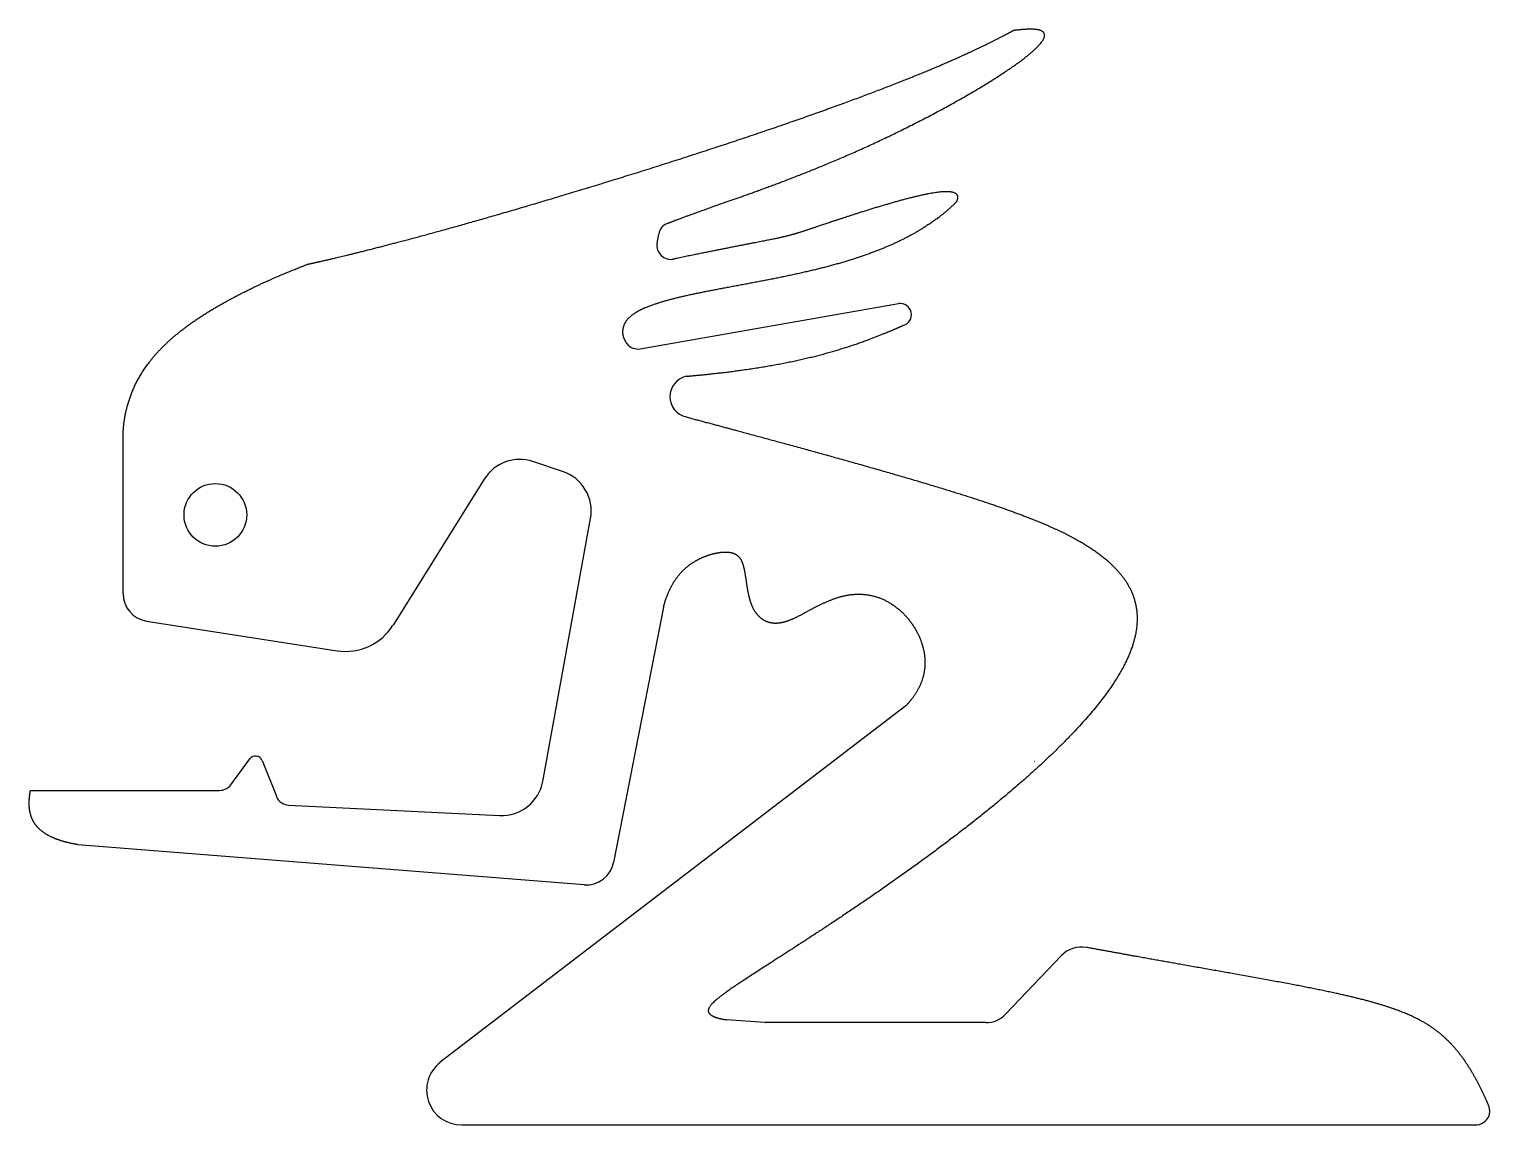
# Model space of a CAD drawing. Header units: millimetres. Extents: x -32 to 73, y -42 to 37.
import ezdxf

# ---------------------------------------------------------------- set-up
doc = ezdxf.new("R2010")
doc.units = ezdxf.units.MM
doc.layers.get('0').update_dxf_attribs({"linetype": 'CONTINUOUS'})

msp = doc.modelspace()

# ---------------------------------------------------------------- linework, layer by layer
for p, q in [((13.22, 21.7), (13.34, 22.35)), ((12.01, 14.1), (30.55, 17.35)), ((-25.13, -3.47), (-25.13, 7.66)), ((6.43, 5.3), (4.29, 6.01)), ((0.81, 4.75), (-5.74, -5.75)), ((5.01, -16.96), (8.45, 1.92)), ((13.69, -4.44), (10.1, -22.78)), ((-23.44, -5.45), (-9.75, -7.58)), ((31.08, -11.54), (-2.35, -37.14)), ((-17.39, -17.2), (-16.02, -15.34)), ((-15.15, -15.46), (-14.12, -18.03)), ((-31.78, -17.61), (-18.2, -17.61)), ((-13.25, -18.66), (1.91, -19.42)), ((7.98, -24.39), (-28.38, -21.51)), ((42.24, -29.48), (38.27, -33.66)), ((20.97, -34.29), (18.21, -34.08)), ((36.82, -34.29), (21, -34.29)), ((-0.81, -41.63), (72.02, -41.63))]:
    msp.add_line(p, q)
msp.add_circle((-18.5, 2.18), 2.25)
for centre, radius, start, end in [((14.32, 22.18), 1, 111.2683, 170.2331), ((14.21, 21.53), 1, 170.2331, 281.8645), ((30.69, 16.56), 0.8, -76.8073, 99.9244), ((11.84, 15.09), 1, 218.7871, 279.9244), ((15.64, 10.67), 1.5, 103.1927, 257.1079), ((3.36, 3.16), 3, 71.811, 148.0137), ((5.49, 2.45), 3, -10.3079, 71.811), ((-23.13, -3.47), 2, 180, 261.1489), ((-9.14, -3.63), 4, 261.1489, 328.0137), ((-15.62, -15.64), 0.5, 21.8014, 143.6156), ((40.19, -15.37), 0.2, 311.4662, 316.6143), ((-18.2, -16.61), 1, 270, 323.6156), ((2.06, -16.42), 3, 267.1303, 349.6921), ((-13.2, -17.66), 1, 201.8014, 267.1303), ((8.14, -22.4), 2, 265.468, 348.9298), ((43.69, -30.86), 2, 79.5992, 136.4943), ((21, -33.89), 0.4, 265.7987, 270), ((36.82, -32.29), 2, 270, 316.4943), ((-0.83, -39.13), 2.5, 127.4379, 270.5438), ((72.02, -40.63), 1, -90, 23.4996)]:
    msp.add_arc(centre, radius, start, end)
for points in [[(-11.84, 20.19), (-11.4, 20.28), (-10.47, 20.49), (-8.97, 20.84), (-6.75, 21.4), (-3.62, 22.22), (-0.14, 23.19), (3.67, 24.29), (7.74, 25.51), (11.97, 26.81), (16.25, 28.18), (20.44, 29.56), (24.43, 30.94), (28.11, 32.28), (31.41, 33.55), (34.31, 34.76), (36.3, 35.68), (37.6, 36.33), (38.39, 36.74), (38.77, 36.95)], [(13.96, 23.11), (14.29, 23.24), (14.97, 23.5), (16.06, 23.9), (17.63, 24.46), (19.82, 25.22), (22.23, 26.1), (24.84, 27.12), (27.62, 28.3), (30.5, 29.64), (33.35, 31.1), (36, 32.58), (38.28, 33.99), (40.01, 35.24), (41.04, 36.22), (41.23, 36.86), (40.69, 37.09), (39.88, 37.08), (39.17, 37.01), (38.77, 36.95)], [(34.74, 24.68), (34.8, 24.8), (34.86, 25.02), (34.8, 25.27), (34.4, 25.44), (33.38, 25.39), (31.91, 25.09), (30.16, 24.62), (28.31, 24.06), (26.55, 23.49), (25.03, 22.98), (23.83, 22.57), (22.92, 22.29), (22.12, 22.09), (21.18, 21.9), (19.8, 21.64), (18.12, 21.31), (16.44, 20.97), (15.12, 20.7), (14.41, 20.55)], [(34.74, 24.68), (34.55, 24.49), (34.15, 24.1), (33.5, 23.55), (32.54, 22.87), (31.18, 22.08), (29.65, 21.37), (27.96, 20.73), (26.14, 20.17), (24.2, 19.68), (22.18, 19.24), (20.15, 18.85), (18.18, 18.49), (16.33, 18.14), (14.68, 17.79), (13.3, 17.41), (12.21, 17.02), (11.44, 16.59), (10.97, 16.14), (10.75, 15.68), (10.71, 15.23), (10.79, 14.9), (10.91, 14.67), (11.01, 14.53), (11.06, 14.46)], [(-25.13, 7.66), (-25.13, 7.98), (-25.1, 8.59), (-24.98, 9.5), (-24.68, 10.68), (-24.03, 12.09), (-23.09, 13.44), (-21.87, 14.72), (-20.35, 15.92), (-18.57, 17.07), (-16.55, 18.16), (-14.77, 19), (-13.34, 19.6), (-12.35, 19.99), (-11.84, 20.19)], [(15.3, 12.13), (15.67, 12.16), (16.4, 12.23), (17.48, 12.34), (18.89, 12.51), (20.6, 12.76), (22.26, 13.05), (23.85, 13.39), (25.38, 13.77), (26.84, 14.21), (28.24, 14.69), (29.32, 15.11), (30.11, 15.44), (30.62, 15.66), (30.87, 15.78)], [(15.31, 9.21), (16.14, 8.99), (17.78, 8.55), (20.16, 7.91), (23.18, 7.09), (26.68, 6.12), (29.93, 5.2), (32.9, 4.33), (35.61, 3.5), (38.06, 2.68), (40.25, 1.87), (42.19, 1.04), (43.9, 0.14), (45.37, -0.86), (46.58, -2.01), (47.44, -3.36), (47.84, -4.96), (47.63, -6.85), (46.69, -9.04), (44.95, -11.53), (42.45, -14.26), (39.32, -17.15), (35.74, -20.07), (31.95, -22.91), (28.19, -25.54), (24.71, -27.85), (21.73, -29.77), (19.4, -31.26), (17.82, -32.32), (16.96, -33.04), (16.76, -33.52), (17.06, -33.8), (17.54, -33.96), (17.97, -34.05), (18.21, -34.08)], [(13.69, -4.44), (13.73, -4.27), (13.82, -3.94), (13.99, -3.47), (14.25, -2.9), (14.64, -2.28), (15.1, -1.76), (15.63, -1.33), (16.19, -0.99), (16.78, -0.74), (17.37, -0.57), (17.91, -0.48), (18.4, -0.48), (18.8, -0.58), (19.11, -0.79), (19.33, -1.15), (19.47, -1.64), (19.57, -2.25), (19.66, -2.93), (19.78, -3.63), (19.97, -4.28), (20.25, -4.83), (20.62, -5.24), (21.06, -5.5), (21.56, -5.62), (22.09, -5.59), (22.63, -5.44), (23.2, -5.19), (23.79, -4.88), (24.41, -4.54), (25.08, -4.19), (25.78, -3.88), (26.53, -3.64), (27.29, -3.5), (28.07, -3.5), (28.85, -3.63), (29.6, -3.92), (30.3, -4.35), (30.94, -4.9), (31.49, -5.55), (31.94, -6.27), (32.26, -7.04), (32.45, -7.82), (32.49, -8.6), (32.38, -9.37), (32.12, -10.12), (31.78, -10.7), (31.46, -11.13), (31.21, -11.4), (31.08, -11.54)], [(-28.38, -21.51), (-28.54, -21.48), (-28.85, -21.42), (-29.29, -21.32), (-29.83, -21.16), (-30.41, -20.91), (-30.91, -20.61), (-31.31, -20.25), (-31.6, -19.84), (-31.79, -19.36), (-31.88, -18.83), (-31.88, -18.37), (-31.84, -18), (-31.8, -17.74), (-31.78, -17.61)]]:
    msp.add_open_spline(points, degree=5)
msp.add_open_spline([(72.93, -40.23), (72.78, -39.87), (72.47, -39.18), (71.99, -38.23), (71.35, -37.14), (70.49, -36.02), (69.56, -35.1), (68.51, -34.35), (67.28, -33.72), (65.81, -33.16), (64.07, -32.66), (62.02, -32.18), (59.67, -31.7), (57.03, -31.21), (54.12, -30.69), (50.98, -30.14), (48.3, -29.66), (46.21, -29.28), (44.78, -29.02), (44.06, -28.89)], degree=5, knots=[0.1522384, 0.1522384, 0.1522384, 0.1522384, 0.1522384, 0.1522384, 0.2187623, 0.285429, 0.3520956, 0.4187623, 0.485429, 0.5520956, 0.6187623, 0.685429, 0.7520956, 0.8187623, 0.885429, 0.9520956, 1.0187623, 1.085429, 1.1520956, 1.1520956, 1.1520956, 1.1520956, 1.1520956, 1.1520956])

doc.saveas('drawing.dxf')
